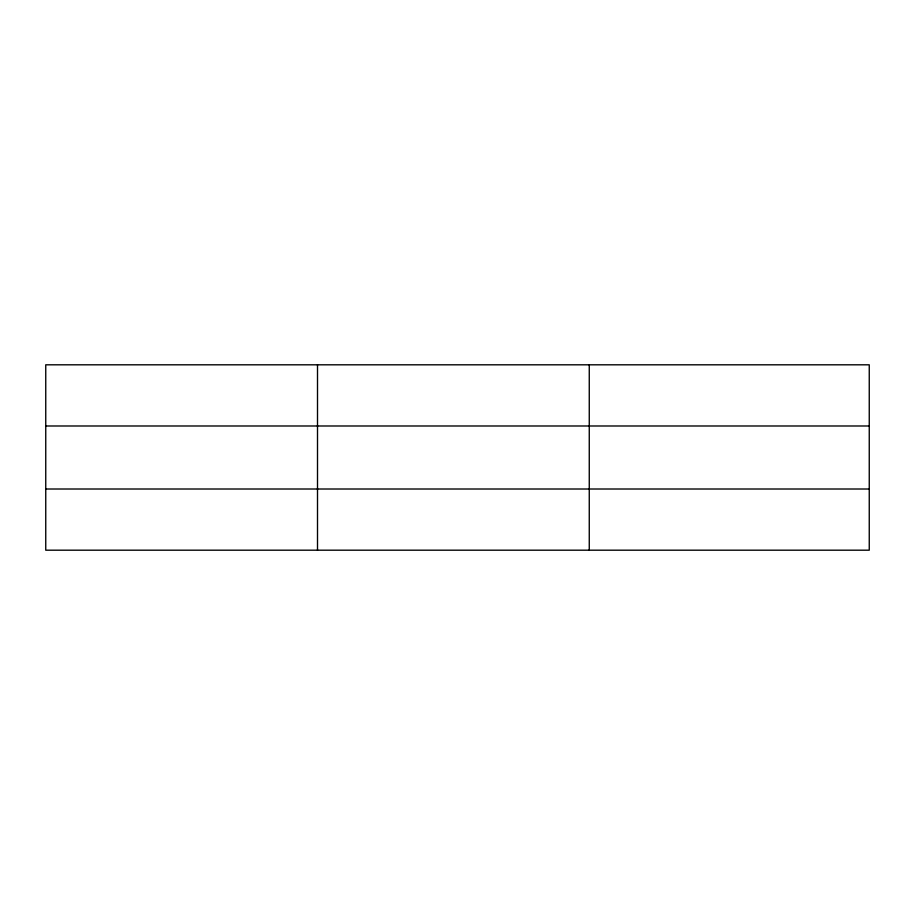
<?xml version="1.0" encoding="UTF-8"?>
<svg xmlns="http://www.w3.org/2000/svg" width="915" height="915" viewBox="0 0 915 915"><rect width="100%" height="100%" fill="white"/><g stroke="black" fill="none" stroke-linecap="round" stroke-linejoin="round"><path stroke-width="1.37" d="M317.505 550.19L317.505 364.81M589.26 550.19L589.26 364.81M869.25 489.01L869.25 550.19L45.75 550.19L45.75 364.81L869.25 364.81L869.25 489.01L45.75 489.01M45.75 425.99L869.25 425.99"/></g></svg>
